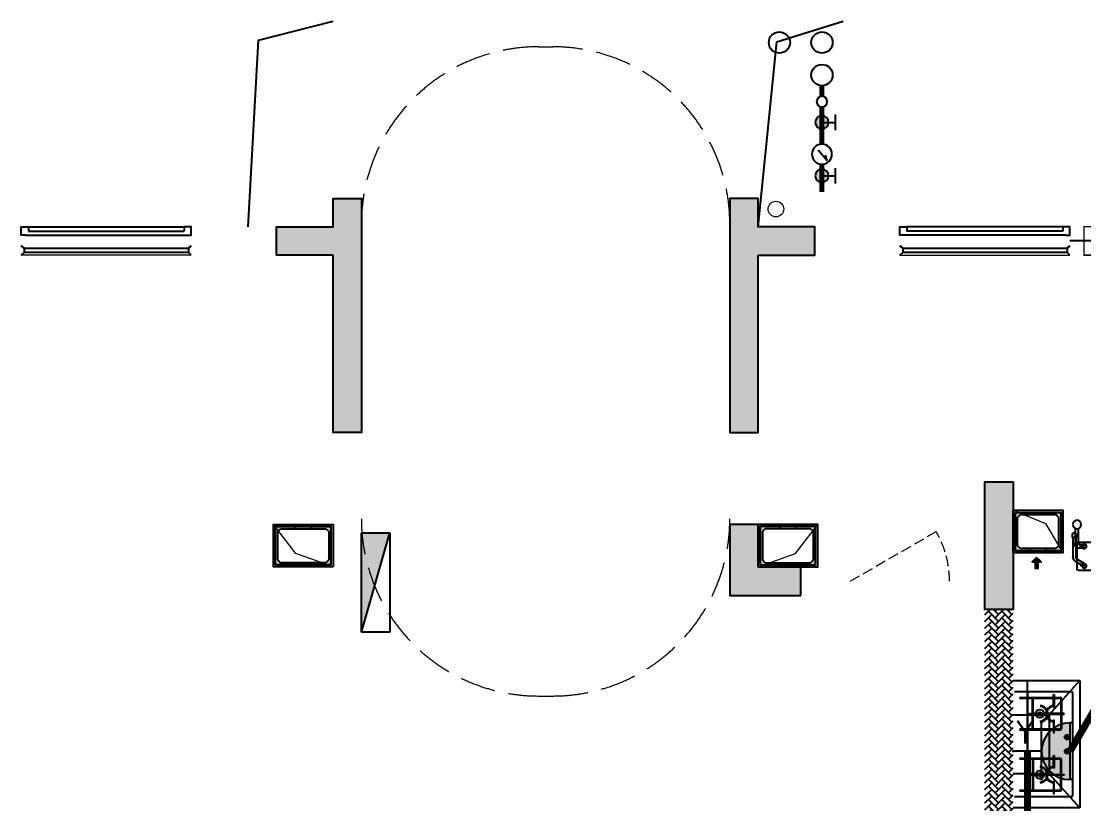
# Model space of a CAD drawing. Extents: x 3002737 to 4077523, y -995787 to -7267.
# Drawn here: x 3224037 to 3231535, y -799839 to -794319 of the extents above; entities that cross this region are included whole.
import ezdxf
from ezdxf.enums import TextEntityAlignment as Align

# ---------------------------------------------------------------- set-up
doc = ezdxf.new("R2010")
doc.units = 0
doc.header["$LTSCALE"] = 1000
doc.header["$MEASUREMENT"] = 0
doc.linetypes.add('__DASH', pattern=[0.35, 0.25, -0.1])
doc.linetypes.add('DASH', pattern=[0.35, 0.25, -0.1])
doc.layers.get('0').update_dxf_attribs({"linetype": 'CONTINUOUS'})
for name, color, linetype in [('!!电气', 1, 'CONTINUOUS'), ('3-栏杆1', 252, 'CONTINUOUS'), ('AH-FURNITURE', 1, 'CONTINUOUS'), ('COLU', 7, 'CONTINUOUS'), ('EQUIP-插座', 3, 'CONTINUOUS'), ('EQUIP_消火栓', 7, 'CONTINUOUS'), ('LVTRY', 252, 'CONTINUOUS'), ('S-砼墙填充', 251, 'CONTINUOUS'), ('VPIPE-消防', 1, 'TG_X'), ('VPIPE-给水', 3, 'TG_J'), ('WIRE-照明', 2, 'CONTINUOUS'), ('保温', 6, 'CONTINUOUS'), ('建筑-排气道', 252, 'CONTINUOUS'), ('机电标识类', 1, 'CONTINUOUS'), ('污水', 3, 'CONTINUOUS'), ('看线', 185, 'CONTINUOUS'), ('给水', 4, 'CONTINUOUS'), ('铝合金', 144, 'CONTINUOUS')]:
    doc.layers.add(name, color=color, linetype=linetype)
for name, color, linetype, lineweight in [('PUB_HATCH', 8, 'CONTINUOUS', 9), ('STAIR', 252, 'CONTINUOUS', 20), ('VPIPE-废水', 31, 'TG_F', 18), ('WINDOW', 146, 'CONTINUOUS', 20), ('平面-看线', 252, 'CONTINUOUS', 15), ('平面-空调预留孔', 252, 'CONTINUOUS', 15), ('立面-洞口示意', 252, 'CONTINUOUS', 13)]:
    doc.layers.add(name, color=color, linetype=linetype, lineweight=lineweight)
doc.styles.add('_TEL_DIM', font='SIMPLEX', dxfattribs={"width": 0.8, "height": 3.5, "bigfont": 'HZTXT'})
doc.styles.add('DIM_FONT', font='SIMPLEX', dxfattribs={"width": 0.7, "bigfont": 'GBCBIG'})
doc.styles.add('TG_LINETYPE', font='SIMPLEX', dxfattribs={"width": 0.8, "height": 3, "bigfont": 'HZTXT'})
doc.linetypes.add('TG_F', pattern='A,2,-0.3,["F",TG_LINETYPE,S=0.1,R=0,X=-0.23,Y=-0.15],0', length=2.3)
doc.linetypes.add('TG_J', pattern='A,2,-0.22,["J",TG_LINETYPE,S=0.1,R=0,X=-0.18,Y=-0.15],0', length=2.22)
doc.linetypes.add('TG_X', pattern='A,4,-0.3,["X",TG_LINETYPE,S=0.1,R=0,X=-0.23,Y=-0.15],0', length=4.3)

# ---------------------------------------------------------------- blocks, each defined once
blk = doc.blocks.new('$TwtSys$00000434')
at = {"color": 252}
for p, q in [((-0.5, 0.5), (-0.5, -0.5)), ((-0.5, -0.5), (0.5, 0.5)), ((0.5, 0.5), (-0.5, 0.5)), ((0.5, -0.5), (0.5, 0.5)), ((-0.5, -0.5), (0.5, -0.5))]:
    blk.add_line(p, q, dxfattribs=at)
blk.add_solid([(0.5, -0.5), (0.5, 0.5), (-0.5, -0.5)], dxfattribs=at)
blk = doc.blocks.new('A$C2705576B')
at = {"layer": '给水'}
h = blk.add_hatch(color=252, dxfattribs=at)
edge = h.paths.add_edge_path()
edge.add_arc((417.5, -1741.2), 47.2, 0, 360)
h = blk.add_hatch(color=252, dxfattribs=at)
edge = h.paths.add_edge_path()
edge.add_arc((794.7, -1741.2), 47.2, 0, 360)
at = {"layer": '给水', "color": 252}
for p, q in [((363.1, -1645.4), (471.8, -1645.4)), ((417.5, -1741.2), (417.5, -1645.4)), ((740.3, -1645.4), (849, -1645.4)), ((794.7, -1741.2), (794.7, -1645.4)), ((601.1, -1768.1), (525.3, -1704.3)), ((525.3, -1704.3), (564, -1715))]:
    blk.add_line(p, q, dxfattribs=at)
at = {"layer": '给水', "color": 252, "const_width": 35.4}
for points in [[(499.1, -1741.2), (302.5, -1741.2)], [(903.5, -1741.2), (640.6, -1741.2)], [(1052.8, -1741.2), (978.5, -1741.2)]]:
    blk.add_lwpolyline(points, dxfattribs=at)
at = {"layer": '给水', "color": 252}
for centre, radius in [((417.5, -1741.2), 47.2), ((569.8, -1741.2), 70.8), ((794.7, -1741.2), 47.2), ((941, -1741.2), 37.5)]:
    blk.add_circle(centre, radius, dxfattribs=at)
blk = doc.blocks.new('A$C60D053AF')
at = {"layer": 'AH-FURNITURE', "color": 8}
for p, q in [((192.5, -71), (327.6, -71)), ((232.5, -90), (128.3, -90)), ((232.5, -110), (128.3, -110)), ((192.5, -91), (327.6, -91)), ((245, -129.5), (245, -122.5)), ((265, -129.5), (265, -122.5)), ((341.7, -96.9), (370, -143.2)), ((355.9, -82.7), (384.2, -129)), ((255, -281), (255, -251)), ((255, -281), (393, -281)), ((393, -281), (393, -251))]:
    blk.add_line(p, q, dxfattribs=at)
for points in [[(170, -68, 1), (170, -94), (192.5, -94), (192.5, -68)], [(234, -251), (414, -251, 0.414214), (424, -241), (424, -111, 0.414214), (414, -101), (234, -101, 0.414214), (224, -111), (224, -241, 0.414214)], [(268, -122.5), (268, -107, 0.414214), (248, -87), (232.5, -87), (232.5, -113), (242, -113), (242, -122.5)], [(242, -152, 1), (268, -152), (268, -129.5), (242, -129.5)], [(383.8, -161.2, 1), (402.2, -142.8), (386.3, -126.9), (367.9, -145.3)]]:
    blk.add_lwpolyline(points, format="xyb", close=True, dxfattribs=at)
for centre, radius in [((100, -100), 30), ((255, -152), 15), ((255, -152), 10), ((393, -152), 15), ((393, -152), 10)]:
    blk.add_circle(centre, radius, dxfattribs=at)
for radius in [40, 20]:
    blk.add_arc((327.6, -111), radius, 45, 90, dxfattribs=at)
blk = doc.blocks.new('GDGDGRD')
at = {"layer": 'S-砼墙填充'}
h = blk.add_hatch(color=252, dxfattribs=at)
h.dxf.hatch_style = 1
h.paths.add_polyline_path([(431616.6, 297415.4), (431216.6, 297415.4), (431216.6, 297615.4), (431616.6, 297615.4), (431616.6, 297815.4), (431816.6, 297815.4), (431816.6, 296165.4), (431616.6, 296165.4)])
h = blk.add_hatch(color=252, dxfattribs=at)
h.dxf.hatch_style = 1
h.paths.add_polyline_path([(434616.6, 297415.4), (435016.6, 297415.4), (435016.6, 297615.4), (434616.6, 297615.4), (434616.6, 297815.4), (434416.6, 297815.4), (434416.6, 296165.4), (434616.6, 296165.4)])
h = blk.add_hatch(color=252, dxfattribs=at)
h.dxf.hatch_style = 1
h.paths.add_polyline_path([(436416.6, 295815.4), (436416.6, 295615.4), (436416.6, 294915.4), (436216.6, 294915.4), (436216.6, 295815.4)])
h = blk.add_hatch(color=252, dxfattribs=at)
h.dxf.hatch_style = 1
h.paths.add_polyline_path([(434916.6, 295015.6), (434916.6, 295215.6), (434616.6, 295215.6), (434616.6, 295515.6), (434416.6, 295515.6), (434416.6, 295015.6)])
at = {"layer": 'COLU', "color": 252}
for points in [[(431616.6, 297415.4), (431216.6, 297415.4), (431216.6, 297615.4), (431616.6, 297615.4), (431616.6, 297815.4), (431816.6, 297815.4), (431816.6, 296165.4), (431616.6, 296165.4), (431616.6, 297415.4)], [(434616.6, 297415.4), (435016.6, 297415.4), (435016.6, 297615.4), (434616.6, 297615.4), (434616.6, 297815.4), (434416.6, 297815.4), (434416.6, 296165.4), (434616.6, 296165.4), (434616.6, 297415.4)], [(436416.6, 295815.4), (436416.6, 295615.4), (436416.6, 295615.4), (436416.6, 294915.4), (436216.6, 294915.4), (436216.6, 295815.4)], [(434916.6, 295015.6), (434916.6, 295215.6), (434616.6, 295215.6), (434616.6, 295515.6), (434416.6, 295515.6), (434416.6, 295015.6)]]:
    blk.add_lwpolyline(points, close=True, dxfattribs=at)
blk = doc.blocks.new('A-Kitchen-7')
at = {"layer": 'LVTRY'}
for p, q in [((-518.7, 779.7), (-7.2, 834.3)), ((-515, 756), (-518.7, 779.7)), ((-3.6, 810.6), (-515, 756)), ((515, 756), (-515, 756)), ((-515, 756), (-515, 40)), ((-485.6, 760.5), (-484.9, 756)), ((-29.1, 767), (-112.1, 756)), ((-29.1, 767), (-35.2, 806.4)), ((-7.2, 834.3), (-3.6, 810.6)), ((515, 780), (0, 780)), ((0, 756), (0, 780)), ((515, 756), (515, 780)), ((515, 40), (515, 756)), ((-515, 40), (515, 40))]:
    blk.add_line(p, q, dxfattribs=at)
blk.add_lwpolyline([(-468.9, 40), (-468.9, 0), (468.9, 0), (468.9, 40)], close=True, dxfattribs=at)
blk = doc.blocks.new('rtyg7uyhg')
at = {"layer": 'LVTRY'}
for p, q in [((193590.3, 45458.1), (193590.3, 45069.5)), ((194234.6, 45488.8), (193621, 45488.8)), ((193925.8, 45440.4), (193940.1, 45432.2)), ((194265.3, 45069.5), (194265.3, 45458.1)), ((193682.3, 45407), (193887.8, 45407)), ((193896.4, 45429.9), (193857.6, 45326.3)), ((193875.3, 45316), (193945.6, 45401.5)), ((194111.9, 45407), (194173.3, 45407)), ((193621, 45130.8), (193621, 45345.6)), ((193857.6, 45326.3), (193875.3, 45316)), ((194009.6, 45345.6), (194009.6, 45130.8)), ((194050.5, 45130.8), (194050.5, 45345.6)), ((194234.6, 45345.6), (194234.6, 45130.8)), ((193948.3, 45069.5), (193682.3, 45069.5)), ((194173.3, 45069.5), (194111.9, 45069.5)), ((193621, 45038.8), (194234.6, 45038.8))]:
    blk.add_line(p, q, dxfattribs=at)
for centre, radius in [((193866.4, 45437.7), 20.5), ((193989.2, 45437.7), 20.5), ((194071, 45437.7), 20.5), ((193815.3, 45238.2), 25.6), ((194137.5, 45238.2), 25.6)]:
    blk.add_circle(centre, radius, dxfattribs=at)
for centre, radius, start, end in [((193621, 45458.1), 30.7, 89.99999, 179.99999), ((193915.6, 45422.7), 20.5, 59.99999, 159.46231), ((194234.6, 45458.1), 30.7, 359.99999, 89.99999), ((193682.3, 45345.6), 61.4, 89.99999, 179.99999), ((193929.8, 45414.5), 20.5, 320.53767, 59.99999), ((193948.3, 45345.6), 61.4, 359.99999, 89.99999), ((194111.9, 45345.6), 61.4, 89.99999, 179.99999), ((194173.3, 45345.6), 61.4, 359.99999, 89.99999), ((193621, 45069.5), 30.7, 179.99999, 269.99999), ((193682.3, 45130.8), 61.4, 179.99999, 269.99999), ((193948.3, 45130.8), 61.4, 269.99999, 359.99999), ((194111.9, 45130.8), 61.4, 179.99999, 269.99999), ((194173.3, 45130.8), 61.4, 269.99999, 359.99999), ((194234.6, 45069.5), 30.7, 269.99999, 359.99999)]:
    blk.add_arc(centre, radius, start, end, dxfattribs=at)
at = {"layer": 'LVTRY', "style": 'DIM_FONT', "width": 0.8, "flags": 9}
for tag in ['YSIZE', 'XSIZE']:
    blk.add_attdef(tag, (193927.8, 45487.8), '', height=0.5, rotation=89.99999, dxfattribs=at)
blk = doc.blocks.new('FRSDFDGDGDRGDR')
at = {"layer": '平面-空调预留孔', "color": 252}
for p, q in [((699612.3, 775044), (699612.3, 775441.2)), ((699618.9, 775447.8), (699746.3, 775447.8)), ((699746.3, 775447.8), (699746.3, 775355.4)), ((699719.9, 775342.2), (699719.9, 775143)), ((699726.5, 775348.8), (699739.7, 775348.8)), ((699726.5, 775136.4), (699739.7, 775136.4)), ((699746.3, 775129.8), (699746.3, 775037.4)), ((699746.3, 775037.4), (699618.9, 775037.4))]:
    blk.add_line(p, q, dxfattribs=at)
blk.add_lwpolyline([(699766.1, 775166.7), (699792.5, 775153.5), (699792.5, 775057.2), (699766.1, 775044), (699766.1, 775017.6), (699618.9, 775017.6, -0.414214), (699592.5, 775044), (699592.5, 775441.2, -0.414214), (699618.9, 775467.6), (699766.1, 775467.6), (699766.1, 775441.2), (699792.5, 775428), (699792.5, 775331.6), (699766.1, 775318.4)], format="xyb", close=True, dxfattribs=at)
for centre, radius in [((699739.7, 775331.6), 10.6), ((699739.7, 775243.2), 15.8), ((699739.7, 775153.5), 10.6)]:
    blk.add_circle(centre, radius, dxfattribs=at)
for centre, start, end in [((699618.9, 775441.2), 90, 180), ((699726.5, 775342.2), 90, 180), ((699739.7, 775355.4), 270, 360), ((699726.5, 775143), 180, 270), ((699739.7, 775129.8), 0, 90), ((699618.9, 775044), 180, 270)]:
    blk.add_arc(centre, 6.6, start, end, dxfattribs=at)
blk = doc.blocks.new('*U171')
h = blk.add_hatch(color=5)
h.set_gradient(color1=(0, 0, 255), rotation=180, tint=1)
h.paths.add_polyline_path([(0, 0), (-6.35, -6.35), (-6.35, -2.159), (-15, -2.159), (-15, 2.159), (-6.35, 2.159), (-6.35, 6.35)])
at = {"color": 0, "linetype": 'Continuous'}
blk.add_lwpolyline([(0, 0), (-6.35, -6.35), (-6.35, -2.159), (-15, -2.159), (-15, 2.159), (-6.35, 2.159), (-6.35, 6.35)], close=True, dxfattribs=at)
blk = doc.blocks.new('VXCVXVXVDXVDX')
at = {"layer": 'PUB_HATCH'}
blk.add_hatch(color=252, dxfattribs=at).paths.add_polyline_path([(436751.6, 295600.4), (436751.6, 295330.4), (436646.6, 295330.4), (436646.6, 295345.4), (436716.6, 295345.4), (436736.6, 295365.4), (436736.6, 295565.4), (436716.6, 295585.4), (436466.6, 295585.4), (436446.6, 295565.4), (436446.6, 295365.4), (436466.6, 295345.4), (436536.6, 295345.4), (436536.6, 295330.4), (436431.6, 295330.4), (436431.6, 295600.4)])
at = {"layer": 'LVTRY', "color": 252}
for p, q in [((436536.6, 295345.4), (436536.6, 295330.4)), ((436646.6, 295345.4), (436646.6, 295330.4)), ((436416.6, 294415.4), (436886.8, 294415.4)), ((436516.6, 293515.4), (436516.6, 294415.4)), ((436670.8, 294172.4), (436886.8, 294415.4)), ((436886.8, 294415.4), (436886.8, 293515.4)), ((436826.6, 294335.4), (436426.6, 294335.4)), ((436461.6, 294295.4), (436746.6, 294295.4)), ((436461.6, 294290.4), (436746.6, 294290.4)), ((436516.6, 294325.4), (436516.6, 293605.4)), ((436551.6, 294075.4), (436551.6, 294285.4)), ((436556.6, 294075.4), (436556.6, 294285.4)), ((436701.8, 294225.4), (436701.8, 294315.4)), ((436701.8, 294315.4), (436706.3, 294315.4)), ((436706.3, 294315.4), (436706.3, 294225.4)), ((436751.6, 294285.4), (436751.6, 294075.4)), ((436756.6, 294285.4), (436756.6, 294075.4)), ((436836.6, 293605.4), (436836.6, 294325.4)), ((436706.3, 294225.4), (436701.8, 294225.4)), ((436416.6, 294172.4), (436670.8, 294172.4)), ((436516.6, 293757.3), (436516.6, 294172.4)), ((436531.6, 294182.6), (436659.1, 294182.6)), ((436531.6, 294178.1), (436531.6, 294182.6)), ((436659.1, 294178.1), (436531.6, 294178.1)), ((436776.6, 294182.6), (436649.1, 294182.6)), ((436649.1, 294182.6), (436649.1, 294178.1)), ((436649.1, 294178.1), (436776.6, 294178.1)), ((436659.1, 294182.6), (436659.1, 294178.1)), ((436670.8, 294172.4), (436670.8, 293757.3)), ((436706.3, 294135.4), (436701.8, 294135.4)), ((436701.8, 294135.4), (436701.8, 294045.4)), ((436706.3, 294045.4), (436706.3, 294135.4)), ((436776.6, 294178.1), (436776.6, 294182.6)), ((436746.6, 294070.4), (436461.6, 294070.4)), ((436746.6, 294065.4), (436461.6, 294065.4)), ((436701.8, 294045.4), (436706.3, 294045.4)), ((436816, 294015.4), (436777.2, 294015.4)), ((436796.6, 293996), (436796.6, 294034.8)), ((436816, 293915.4), (436777.2, 293915.4)), ((436796.6, 293896), (436796.6, 293934.8)), ((436746.6, 293865.4), (436461.6, 293865.4)), ((436746.6, 293860.4), (436461.6, 293860.4)), ((436551.6, 293855.4), (436551.6, 293645.4)), ((436556.6, 293855.4), (436556.6, 293645.4)), ((436701.8, 293795.4), (436701.8, 293885.4)), ((436701.8, 293885.4), (436706.3, 293885.4)), ((436706.3, 293885.4), (436706.3, 293795.4)), ((436751.6, 293645.4), (436751.6, 293855.4)), ((436756.6, 293645.4), (436756.6, 293855.4)), ((436670.8, 293757.3), (436416.6, 293757.3)), ((436886.8, 293515.4), (436670.8, 293757.3)), ((436706.3, 293795.4), (436701.8, 293795.4)), ((436659.1, 293752.6), (436531.6, 293752.6)), ((436531.6, 293752.6), (436531.6, 293748.1)), ((436531.6, 293748.1), (436659.1, 293748.1)), ((436649.1, 293748.1), (436649.1, 293752.6)), ((436649.1, 293752.6), (436776.6, 293752.6)), ((436776.6, 293748.1), (436649.1, 293748.1)), ((436659.1, 293748.1), (436659.1, 293752.6)), ((436706.3, 293705.4), (436701.8, 293705.4)), ((436701.8, 293705.4), (436701.8, 293615.4)), ((436706.3, 293615.4), (436706.3, 293705.4)), ((436776.6, 293752.6), (436776.6, 293748.1)), ((436461.6, 293640.4), (436746.6, 293640.4)), ((436461.6, 293635.4), (436746.6, 293635.4)), ((436701.8, 293615.4), (436706.3, 293615.4)), ((436426.6, 293595.4), (436826.6, 293595.4)), ((436886.8, 293515.4), (436416.6, 293515.4))]:
    blk.add_line(p, q, dxfattribs=at)
for points in [[(436416.6, 295615.4), (436766.6, 295615.4), (436766.6, 295315.4), (436416.6, 295315.4)], [(436431.6, 295600.4), (436751.6, 295600.4), (436751.6, 295330.4), (436431.6, 295330.4)], [(436716.6, 295345.4), (436466.6, 295345.4), (436446.6, 295365.4), (436446.6, 295565.4), (436466.6, 295585.4), (436716.6, 295585.4), (436736.6, 295565.4), (436736.6, 295365.4), (436716.6, 295345.4)]]:
    blk.add_lwpolyline(points, close=True, dxfattribs=at)
blk.add_lwpolyline([(437016.6, 292915.4), (437016.6, 295015.4), (438516.6, 295015.4), (438516.6, 293789.4)], dxfattribs=at)
for centre, radius in [((436604.1, 294180.4), 29.7), ((436604.1, 294180.4), 11.7), ((436796.6, 294015.4), 17), ((436796.6, 293915.4), 17), ((436604.1, 293750.4), 29.7), ((436604.1, 293750.4), 11.7)]:
    blk.add_circle(centre, radius, dxfattribs=at)
for centre, radius, start, end in [((436526.6, 294325.4), 10, 90, 180), ((436561.6, 294285.4), 10, 90, 180), ((436561.6, 294285.4), 5, 90, 180), ((436746.6, 294285.4), 10, 0, 90), ((436746.6, 294285.4), 5, 0, 90), ((436826.6, 294325.4), 10, 0, 90), ((436604.1, 294180.4), 56.7, 2.27424, 87.72576), ((436604.1, 294180.4), 52.2, 2.47041, 87.52959), ((436704.1, 294180.4), 56.7, 92.27424, 177.72576), ((436704.1, 294180.4), 52.2, 92.47041, 177.52959), ((436604.1, 294180.4), 56.7, 272.27424, 357.72576), ((436604.1, 294180.4), 52.2, 272.47041, 357.52959), ((436704.1, 294180.4), 56.7, 182.27424, 267.72576), ((436704.1, 294180.4), 52.2, 182.47041, 267.52959), ((436561.6, 294075.4), 10, 180, 270), ((436561.6, 294075.4), 5, 180, 270), ((436746.6, 294075.4), 5, 270, 0), ((436746.6, 294075.4), 10, 270, 0), ((436561.6, 293855.4), 10, 90, 180), ((436561.6, 293855.4), 5, 90, 180), ((436746.6, 293855.4), 10, 0, 90), ((436746.6, 293855.4), 5, 0, 90), ((436604.1, 293750.4), 56.7, 2.27424, 87.72576), ((436604.1, 293750.4), 52.2, 2.47041, 87.52959), ((436704.1, 293750.4), 56.7, 92.27424, 177.72576), ((436704.1, 293750.4), 52.2, 92.47041, 177.52959), ((436604.1, 293750.4), 56.7, 272.27424, 357.72576), ((436604.1, 293750.4), 52.2, 272.47041, 357.52959), ((436704.1, 293750.4), 56.7, 182.27424, 267.72576), ((436704.1, 293750.4), 52.2, 182.47041, 267.52959), ((436526.6, 293605.4), 10, 180, 270), ((436561.6, 293645.4), 10, 180, 270), ((436561.6, 293645.4), 5, 180, 270), ((436746.6, 293645.4), 5, 270, 0), ((436746.6, 293645.4), 10, 270, 0), ((436826.6, 293605.4), 10, 270, 0)]:
    blk.add_arc(centre, radius, start, end, dxfattribs=at)
at = {"layer": '立面-洞口示意', "color": 252}
blk.add_lwpolyline([(436416.6, 295615.4), (436645.1, 295521.4), (436766.6, 295315.4)], dxfattribs=at)
at = {"color": 252, "rotation": 90}
blk.add_blockref('FRSDFDGDGDRGDR', (1212534.1, -404177.2), dxfattribs=at)
at = {"color": 252, "xscale": -1}
blk.add_blockref('rtyg7uyhg', (632006.9, 250026.6), dxfattribs=at)
at = {"layer": 'LVTRY', "color": 252, "extrusion": (0, 0, -1), "xscale": -0.7999999999883585, "yscale": 0.7999999999883585, "zscale": -0.7999999999883585, "rotation": 270}
blk.add_blockref('A-Kitchen-7', (-439116.6, 293377.4), dxfattribs=at)
at = {"layer": '建筑-排气道', "color": 252, "extrusion": (0, 0, -1), "xscale": 5, "yscale": 5, "zscale": -5, "rotation": 90}
blk.add_blockref('*U171', (-436581.7, 295283.1), dxfattribs=at)
blk = doc.blocks.new('VXVXVXDVXDVXVDX')
at = {"layer": '保温', "linetype": 'ByBlock', "ltscale": 10}
h = blk.add_hatch(dxfattribs=at)
h.set_pattern_fill('AR-HBONE', color=251, scale=55)
h.set_pattern_definition([(45, (0, 0), (0, 47.4157523), [100.584, -33.528]), (135, (23.708, 23.708), (3e-15, 47.4157523), [100.584, -33.528])])
h.paths.add_polyline_path([(436416.6, 294915.4), (436216.6, 294915.4), (436216.6, 292815.4), (436416.6, 292815.2)])
blk = doc.blocks.new('A$C39FB4DEF')
at = {"linetype": '__DASH', "ltscale": 0.1}
blk.add_wipeout([(100, 100.1), (100, -100.1), (250, -100.1), (250, 100.1)], dxfattribs=at).dxf.layer = '污水'
at = {"layer": '机电标识类', "color": 250, "linetype": 'DASH', "ltscale": 400}
for p, q in [((175, 100.1), (175, -100.1)), ((350, 0), (0, 0))]:
    blk.add_line(p, q, dxfattribs=at)
at = {"layer": '污水', "linetype": '__DASH', "ltscale": 0.1, "const_width": 10}
blk.add_lwpolyline([(100, 100.1), (100, -100.1), (250, -100.1), (250, 100.1)], close=True, dxfattribs=at)
blk = doc.blocks.new('A$C1BAD4CCC')
at = {"layer": 'PUB_HATCH'}
blk.add_hatch(color=252, dxfattribs=at).paths.add_polyline_path([(15, -15), (15, -285), (155, -285), (155, -270), (50, -270), (30, -250), (30, -50), (50, -30), (370, -30), (390, -50), (390, -250), (370, -270), (265, -270), (265, -285), (405, -285), (405, -15)])
at = {"layer": 'LVTRY', "color": 252}
for p, q in [((155, -270), (155, -285)), ((265, -270), (265, -285))]:
    blk.add_line(p, q, dxfattribs=at)
for points in [[(420, 0), (0, 0), (0, -300), (420, -300)], [(405, -15), (15, -15), (15, -285), (405, -285)], [(50, -270), (370, -270), (390, -250), (390, -50), (370, -30), (50, -30), (30, -50), (30, -250), (50, -270)]]:
    blk.add_lwpolyline(points, close=True, dxfattribs=at)
at = {"layer": '立面-洞口示意', "color": 252}
blk.add_lwpolyline([(420, 0), (156.4, -93.9), (0, -300)], dxfattribs=at)
blk = doc.blocks.new('A$C100F5A36')
at = {"layer": '3-栏杆1', "color": 252}
for p, q in [((20622.7, -8033.3), (20602.5, -8015.5)), ((20602.5, -8015.5), (20622.7, -8033.3)), ((21782.2, -8033.3), (21802.5, -8015.5)), ((21802.5, -8015.5), (21782.2, -8033.3)), ((26822.7, -8033.3), (26802.4, -8015.5)), ((26802.4, -8015.5), (26822.7, -8033.3)), ((27982.2, -8033.3), (28002.5, -8015.5)), ((28002.5, -8015.5), (27982.2, -8033.3)), ((20622.7, -8062.6), (20602.5, -8082.4)), ((20602.5, -8082.4), (20622.7, -8062.6)), ((20622.7, -8033.3), (21782.2, -8033.3)), ((20622.7, -8033.3), (20622.7, -8062.6)), ((21782.2, -8062.6), (20622.7, -8062.6)), ((21782.2, -8033.3), (21782.2, -8062.6)), ((21802.5, -8082.4), (21782.2, -8062.6)), ((26822.7, -8062.6), (26802.4, -8082.4)), ((26802.4, -8082.4), (26822.7, -8062.6)), ((26822.7, -8033.3), (27982.2, -8033.3)), ((26822.7, -8033.3), (26822.7, -8062.6)), ((27982.2, -8062.6), (26822.7, -8062.6)), ((27982.2, -8033.3), (27982.2, -8062.6)), ((28002.5, -8082.4), (27982.2, -8062.6))]:
    blk.add_line(p, q, dxfattribs=at)
at = {"layer": 'STAIR', "color": 252, "linetype": 'DASH'}
for points in [[(23002.5, -7862.4, -0.414214), (24252.5, -6612.4), (24352.5, -6612.4, -0.414214), (25602.5, -7862.4)], [(23002.5, -9942.4, 0.414214), (24252.5, -11192.4), (24352.5, -11192.4, 0.414214), (25602.5, -9942.4)]]:
    blk.add_lwpolyline(points, format="xyb", dxfattribs=at)
at = {"layer": 'VPIPE-废水', "color": 252}
blk.add_circle((25927.5, -7757.4), 55, dxfattribs=at)
at = {"layer": 'VPIPE-消防', "color": 252, "linetype": 'Continuous'}
blk.add_circle((25952.5, -6582.4), 75, dxfattribs=at)
at = {"layer": 'VPIPE-给水', "color": 252, "linetype": 'Continuous'}
for centre in [(26252.5, -6582.4), (26252.5, -6812.4)]:
    blk.add_circle(centre, 75, dxfattribs=at)
at = {"layer": 'WINDOW', "color": 252, "linetype": 'DASH', "ltscale": 0.3}
blk.add_lwpolyline([(26452.3, -10382.3), (27058.7, -10032.4, -0.131526), (27152.4, -10382.1)], format="xyb", dxfattribs=at)
at = {"layer": '平面-看线', "color": 252}
for p, q in [((21802.5, -8082.4), (20602.5, -8082.4)), ((26802.5, -8082.4), (28002.5, -8082.4))]:
    blk.add_line(p, q, dxfattribs=at)
at = {"layer": '看线', "color": 252, "ltscale": 0.5}
for points in [[(22202.5, -7882.4), (22277.4, -6565.3), (22802.5, -6432.4)], [(25802.4, -7882.4), (25933.4, -6578.3), (26402.5, -6432.4)]]:
    blk.add_lwpolyline(points, dxfattribs=at)
at = {"layer": '铝合金', "color": 252}
for points in [[(20632.5, -7942.4), (20602.5, -7942.4), (20602.5, -7882.4), (20652.5, -7882.4), (20652.5, -7912.4)], [(20602.5, -7912.4), (20602.5, -7882.4), (20652.5, -7882.4), (20652.5, -7892.4), (20652.5, -7892.4), (20652.5, -7912.4)], [(20632.5, -7942.4), (21772.5, -7942.4)], [(20652.5, -7882.4), (21752.5, -7882.4)], [(20652.5, -7912.4), (21752.5, -7912.4)], [(21772.5, -7942.4), (21802.5, -7942.4), (21802.5, -7882.4), (21752.5, -7882.4), (21752.5, -7912.4)], [(21802.5, -7912.4), (21802.5, -7882.4), (21752.5, -7882.4), (21752.5, -7892.4), (21752.5, -7892.4), (21752.5, -7912.4)], [(26832.5, -7942.4), (26802.5, -7942.4), (26802.5, -7882.4), (26852.5, -7882.4), (26852.5, -7912.4)], [(26802.5, -7912.4), (26802.5, -7882.4), (26852.5, -7882.4), (26852.5, -7892.4), (26852.5, -7892.4), (26852.5, -7912.4)], [(27972.5, -7942.4), (26832.5, -7942.4)], [(27952.5, -7882.4), (26852.5, -7882.4)], [(27952.5, -7912.4), (26852.5, -7912.4)], [(27972.5, -7942.4), (28002.5, -7942.4), (28002.5, -7882.4), (27952.5, -7882.4), (27952.5, -7912.4)], [(28002.5, -7912.4), (28002.5, -7882.4), (27952.5, -7882.4), (27952.5, -7892.4), (27952.5, -7892.4), (27952.5, -7912.4)]]:
    blk.add_lwpolyline(points, dxfattribs=at)
at = {"color": 252}
for name in ['GDGDGRD', 'VXVXVXDVXDVXVDX', 'VXCVXVXVDXVDX']:
    blk.add_blockref(name, (-408814.1, -305497.8), dxfattribs=at)
at = {"color": 252, "xscale": -1}
for name, p, rotation in [('A$C60D053AF', (27952.5, -9882.4), 89.99999999929328), ('A$C1BAD4CCC', (22382.5, -10281.9), 180)]:
    blk.add_blockref(name, p, dxfattribs=dict(at, rotation=rotation))
at = {"color": 252, "rotation": 180.0000011675328}
blk.add_blockref('A$C1BAD4CCC', (26222.5, -10281.9), dxfattribs=at)
at = {"layer": 'EQUIP_消火栓', "color": 252, "xscale": -700, "yscale": 200, "zscale": 700, "rotation": 270.0000000000208}
blk.add_blockref('$TwtSys$00000434', (23102.5, -10392.4), dxfattribs=at)
at = {"layer": '污水', "color": 252, "xscale": -1, "rotation": 269.999999999891}
blk.add_blockref('A$C2705576B', (27993.7, -7940.2), dxfattribs=at)
at = {"color": 252}
blk.add_blockref('A$C39FB4DEF', (28002.5, -7982.4), dxfattribs=at)
blk = doc.blocks.new('$equip$00001764')
for p, q in [((-0.5, 1.05), (-0.5, 1)), ((-0.5, 1), (0.5, 1)), ((0.5, 1.05), (0.5, 1)), ((0.5, 0.5), (-0.5, 0.5)), ((0, 0.5), (0, 0))]:
    blk.add_line(p, q)
blk.add_arc((0, 1), 0.5, 180, 0)
for p in [(-0.5, 0.5), (0.5, 0.5), (0, 0)]:
    blk.add_point(p)
for points in [[(0.433, 0.75), (-0.433, 0.75), (0.5, 1), (-0.5, 1)], [(0.25, 0.567), (-0.25, 0.567), (0.433, 0.75), (-0.433, 0.75)], [(0, 0.5), (0, 0.5), (0.25, 0.567), (-0.25, 0.567)]]:
    blk.add_solid(points)
at = {"color": 7, "style": '_TEL_DIM'}
blk.add_attdef('$TEXT$', text='', height=0.4, dxfattribs=at).set_placement((0.303, 0.211), align=Align.MIDDLE_CENTER)
at = {"color": 7, "style": '_TEL_DIM', "flags": 1}
blk.add_attdef('A', text='', height=0.00002, dxfattribs=at).set_placement((0, 0), align=Align.MIDDLE_CENTER)

msp = doc.modelspace()

# ---------------------------------------------------------------- block references
at = {"layer": '!!电气'}
msp.add_blockref('A$C100F5A36', (3203435, -787886.6), dxfattribs=at)

# ---------------------------------------------------------------- next in the draw order: linework, layer by layer
at = {"layer": 'WIRE-照明', "color": 2, "linetype": 'Continuous', "const_width": 50}
for points in [[(3231837.4, -798792.5), (3231437.4, -799469)], [(3231137.4, -799469), (3231137.4, -802054.8)]]:
    msp.add_lwpolyline(points, dxfattribs=at)

# ---------------------------------------------------------------- next in the draw order: block references
at = {"layer": 'EQUIP-插座', "color": 2}
ref = msp.add_blockref('$equip$00001764', (3231037.4, -799469), dxfattribs=dict(at, xscale=400, yscale=400, zscale=400, rotation=269.999999999236))
ref.add_attrib('$TEXT$', 'Y', dxfattribs={"layer": '0', "color": 7, "height": 160, "style": '_TEL_DIM'}).set_placement((3231121.9, -799334.8), align=Align.MIDDLE_CENTER)

doc.saveas('drawing.dxf')
